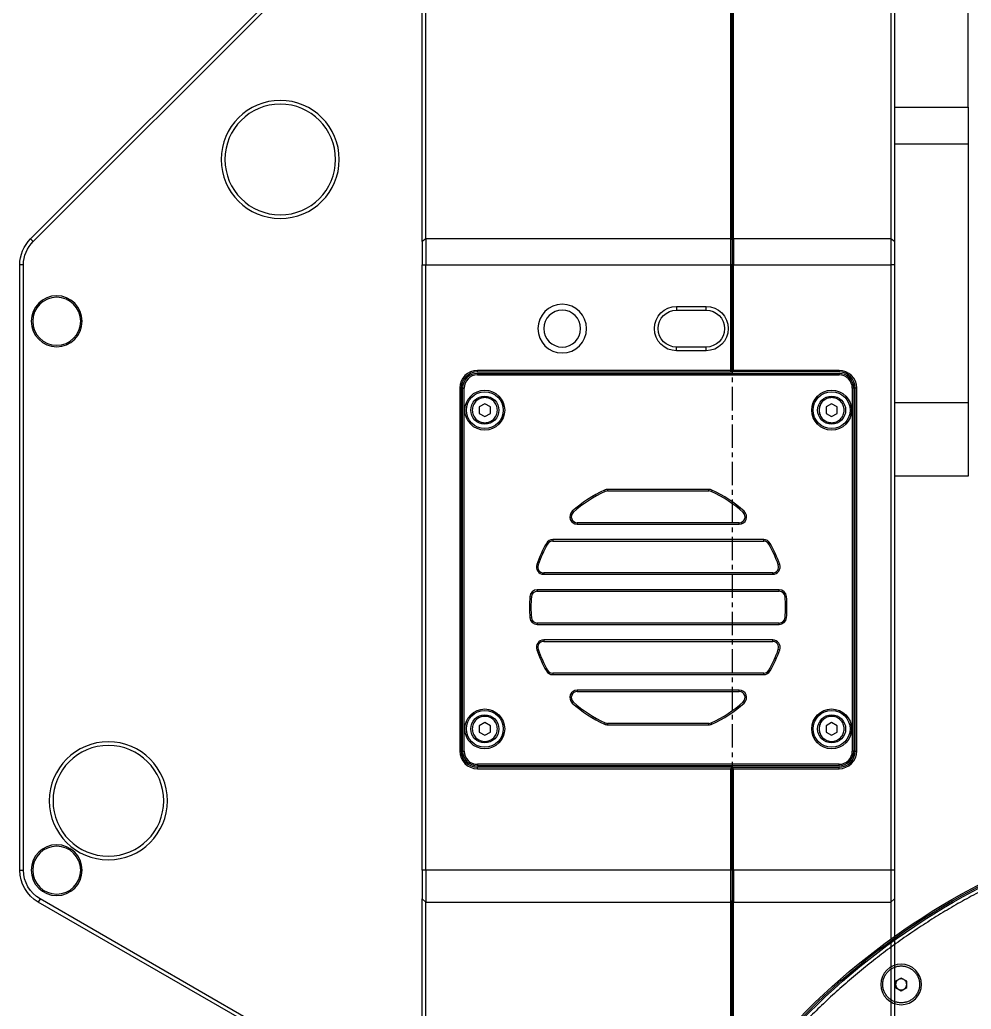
# Model space of a CAD drawing. Extents: x 500 to 100500, y -14500 to 21140.
# Drawn here: x 13304.9 to 13433.8, y -5922.3 to -5788.2 of the extents above; entities that cross this region are included whole.
import ezdxf

# ---------------------------------------------------------------- set-up
doc = ezdxf.new("R2010")
doc.units = 0
doc.linetypes.add('CENTER', pattern=[10.16, 6.35, -1.27, 1.27, -1.27])
for name, color, linetype in [('30', 111, 'CONTINUOUS'), ('Center', 1, 'CENTER'), ('SLD-0', 7, 'CONTINUOUS')]:
    doc.layers.add(name, color=color, linetype=linetype)

# ---------------------------------------------------------------- blocks, each defined once
blk = doc.blocks.new('KJA$C74733F11')
at = {"layer": '30', "linetype": 'Continuous', "lineweight": 25}
for p, q in [((-42, 163.62), (-42, 239.7)), ((-41.5, 163.98), (-41.5, 240.05)), ((-0.2, 240.05), (-0.2, 163.98)), ((0, 163.84), (0, 239.91)), ((0.2, 163.98), (0.2, 240.05)), ((21.5, 240.05), (21.5, 163.98)), ((22, 232.81), (22, 163.62)), ((-41.5, 163.98), (-42, 163.62)), ((-42, 163.62), (-42, 160.44)), ((-41.5, 163.98), (-41.5, 160.44)), ((-0.2, 163.98), (-41.5, 163.98)), ((-0.2, 163.98), (-0.2, 160.44)), ((0, 163.84), (-0.2, 163.98)), ((0.2, 163.98), (0, 163.84)), ((0, 163.84), (0, 160.44)), ((0.2, 163.98), (0.2, 160.44)), ((21.5, 163.98), (0.2, 163.98)), ((21.5, 163.98), (21.5, 160.44)), ((22, 163.62), (21.5, 163.98)), ((22, 163.62), (22, 160.44)), ((-42, 160.44), (-41.5, 160.44)), ((-42, 78.4), (-42, 160.44)), ((-41.5, 78.4), (-41.5, 160.44)), ((-41.5, 160.44), (-0.2, 160.44)), ((-0.2, 160.44), (-0.2, 146.13)), ((0, 160.44), (-0.2, 160.44)), ((0, 145.93), (0, 160.44)), ((0, 160.44), (0.2, 160.44)), ((0.2, 146.13), (0.2, 160.44)), ((0.2, 160.44), (21.5, 160.44)), ((21.5, 160.44), (21.5, 78.4)), ((22, 160.44), (21.5, 160.44)), ((22, 160.44), (22, 78.4)), ((-0.2, 146.13), (-34.5, 146.13)), ((-34.5, 145.93), (-34.5, 146.13)), ((-34.5, 145.93), (0, 145.93)), ((-34.5, 145.73), (14.5, 145.73)), ((-34.5, 145.73), (-34.5, 145.53)), ((-34.5, 145.53), (14.5, 145.53)), ((-0.2, 146.13), (0, 145.93)), ((0.2, 146.13), (0, 145.93)), ((14.5, 145.93), (0, 145.93)), ((14.5, 146.13), (0.2, 146.13)), ((14.5, 146.13), (14.5, 145.93)), ((14.5, 145.73), (14.5, 145.53)), ((-36.9, 143.73), (-36.9, 94.55)), ((-36.9, 143.73), (-36.7, 143.73)), ((-36.7, 94.55), (-36.7, 143.73)), ((-36.5, 143.73), (-36.3, 143.73)), ((-36.5, 94.55), (-36.5, 143.73)), ((-36.3, 94.55), (-36.3, 143.73)), ((16.3, 143.73), (16.3, 94.55)), ((16.5, 143.73), (16.3, 143.73)), ((16.5, 143.73), (16.5, 94.55)), ((16.9, 143.73), (16.7, 143.73)), ((16.7, 94.55), (16.7, 143.73)), ((16.9, 94.55), (16.9, 143.73)), ((-33.5, 141.62), (-34.25, 141.18)), ((-34.25, 141.18), (-34.25, 140.32)), ((-32.75, 141.18), (-33.5, 141.62)), ((-32.75, 140.32), (-32.75, 141.18)), ((13.5, 141.62), (12.75, 141.18)), ((12.75, 141.18), (12.75, 140.32)), ((14.25, 141.18), (13.5, 141.62)), ((14.25, 140.32), (14.25, 141.18)), ((-34.25, 140.32), (-33.5, 139.88)), ((-33.5, 139.88), (-32.75, 140.32)), ((12.75, 140.32), (13.5, 139.88)), ((13.5, 139.88), (14.25, 140.32)), ((-17.28, 129.91), (-17.2, 129.73)), ((-3.14, 130), (-16.86, 130)), ((-16.86, 130), (-16.86, 129.8)), ((-16.86, 129.8), (-3.14, 129.8)), ((-3.14, 129.8), (-3.14, 130)), ((-2.72, 129.91), (-2.8, 129.73)), ((-21.65, 127.04), (-21.51, 126.9)), ((1.65, 127.04), (1.51, 126.9)), ((-20.98, 125.5), (-20.98, 125.3)), ((0.98, 125.5), (-20.98, 125.5)), ((-20.98, 125.3), (0.98, 125.3)), ((0.98, 125.3), (0.98, 125.5)), ((-25.16, 122.7), (-24.98, 122.6)), ((4.29, 123.2), (-24.29, 123.2)), ((-24.29, 123.2), (-24.29, 123)), ((-24.29, 123), (4.29, 123)), ((4.29, 123), (4.29, 123.2)), ((5.16, 122.7), (4.98, 122.6)), ((-26.46, 119.83), (-26.28, 119.77)), ((6.46, 119.83), (6.28, 119.77)), ((-25.52, 118.7), (-25.52, 118.5)), ((5.52, 118.7), (-25.52, 118.7)), ((-25.52, 118.5), (5.52, 118.5)), ((5.52, 118.5), (5.52, 118.7)), ((-27.39, 115.48), (-27.19, 115.47)), ((6.39, 116.4), (-26.39, 116.4)), ((-26.39, 116.4), (-26.39, 116.2)), ((-26.39, 116.2), (6.39, 116.2)), ((6.39, 116.2), (6.39, 116.4)), ((7.39, 115.48), (7.19, 115.47)), ((-27.39, 112.62), (-27.19, 112.63)), ((-26.39, 111.9), (-26.39, 111.7)), ((6.39, 111.9), (-26.39, 111.9)), ((-26.39, 111.7), (6.39, 111.7)), ((6.39, 111.7), (6.39, 111.9)), ((7.39, 112.62), (7.19, 112.63)), ((5.52, 109.6), (-25.52, 109.6)), ((-25.52, 109.6), (-25.52, 109.4)), ((-25.52, 109.4), (5.52, 109.4)), ((5.52, 109.4), (5.52, 109.6)), ((-26.46, 108.27), (-26.28, 108.33)), ((6.46, 108.27), (6.28, 108.33)), ((-25.16, 105.4), (-24.98, 105.5)), ((-24.29, 105.1), (-24.29, 104.9)), ((4.29, 105.1), (-24.29, 105.1)), ((-24.29, 104.9), (4.29, 104.9)), ((4.29, 104.9), (4.29, 105.1)), ((5.16, 105.4), (4.98, 105.5)), ((0.98, 102.8), (-20.98, 102.8)), ((-20.98, 102.8), (-20.98, 102.6)), ((-20.98, 102.6), (0.98, 102.6)), ((0.98, 102.6), (0.98, 102.8)), ((-21.65, 101.06), (-21.51, 101.2)), ((1.51, 101.2), (1.65, 101.06)), ((-33.5, 98.42), (-34.25, 97.98)), ((-34.25, 97.98), (-34.25, 97.12)), ((-32.75, 97.98), (-33.5, 98.42)), ((-32.75, 97.12), (-32.75, 97.98)), ((-17.28, 98.19), (-17.2, 98.37)), ((-16.86, 98.3), (-16.86, 98.1)), ((-3.14, 98.3), (-16.86, 98.3)), ((-16.86, 98.1), (-3.14, 98.1)), ((-3.14, 98.1), (-3.14, 98.3)), ((-2.72, 98.19), (-2.8, 98.37)), ((13.5, 98.42), (12.75, 97.98)), ((12.75, 97.98), (12.75, 97.12)), ((14.25, 97.98), (13.5, 98.42)), ((14.25, 97.12), (14.25, 97.98)), ((-34.25, 97.12), (-33.5, 96.68)), ((-33.5, 96.68), (-32.75, 97.12)), ((12.75, 97.12), (13.5, 96.68)), ((13.5, 96.68), (14.25, 97.12)), ((-36.9, 94.55), (-36.7, 94.55)), ((-36.5, 94.55), (-36.3, 94.55)), ((16.5, 94.55), (16.3, 94.55)), ((16.7, 94.55), (16.9, 94.55)), ((14.5, 92.75), (-34.5, 92.75)), ((-34.5, 92.75), (-34.5, 92.55)), ((14.5, 92.55), (-34.5, 92.55)), ((14.5, 92.55), (14.5, 92.75)), ((-34.5, 92.15), (-34.5, 92.35)), ((0, 92.35), (-34.5, 92.35)), ((-34.5, 92.15), (-0.2, 92.15)), ((0, 92.35), (-0.2, 92.15)), ((-0.2, 92.15), (-0.2, 78.4)), ((0, 92.15), (0, 92.35)), ((0, 92.15), (0.1, 92.25)), ((0, 78.4), (0, 92.15)), ((0.1, 92.25), (0.2, 92.35)), ((0.2, 92.15), (0.1, 92.25)), ((0.2, 92.35), (14.5, 92.35)), ((0.2, 78.4), (0.2, 92.15)), ((0.2, 92.15), (14.5, 92.15)), ((14.5, 92.15), (14.5, 92.35)), ((-42, 78.4), (-42, 74.51)), ((-41.5, 78.4), (-42, 78.4)), ((-0.2, 78.4), (-41.5, 78.4)), ((-41.5, 78.4), (-41.5, 74.07)), ((-0.2, 78.4), (-0.2, 74.07)), ((0, 78.4), (-0.2, 78.4)), ((0, 78.4), (0, 74.25)), ((0.2, 78.4), (0, 78.4)), ((0.2, 78.4), (0.2, 74.07)), ((21.5, 78.4), (0.2, 78.4)), ((21.5, 78.4), (21.5, 74.07)), ((22, 78.4), (21.5, 78.4)), ((22, 78.4), (22, 74.51)), ((-42, 74.51), (-41.5, 74.07)), ((-42, 57.9), (-42, 74.51)), ((-41.5, 74.07), (-0.2, 74.07)), ((-41.5, 57.47), (-41.5, 74.07)), ((0, 74.25), (-0.2, 74.07)), ((-0.2, 74.07), (-0.2, 57.47)), ((0, 74.25), (0.2, 74.07)), ((0, 57.64), (0, 74.25)), ((0.2, 74.07), (21.5, 74.07)), ((0.2, 57.47), (0.2, 74.07)), ((22, 74.51), (21.5, 74.07)), ((21.5, 74.07), (21.5, 57.47)), ((22, 74.51), (22, 57.9))]:
    blk.add_line(p, q, dxfattribs=at)
for centre, radius in [((-33.5, 140.75), 2.7), ((-33.5, 140.75), 2.5), ((-33.5, 140.75), 1.9), ((13.5, 140.75), 2.7), ((13.5, 140.75), 2.5), ((13.5, 140.75), 1.9), ((-33.5, 97.55), 2.7), ((-33.5, 97.55), 2.5), ((-33.5, 97.55), 1.9), ((13.5, 97.55), 2.7), ((13.5, 97.55), 2.5), ((13.5, 97.55), 1.9)]:
    blk.add_circle(centre, radius, dxfattribs=at)
for centre, radius, start, end in [((-34.5, 143.73), 2.4, 90, 180), ((-34.5, 143.73), 2.2, 90, 180), ((-34.5, 143.73), 2, 90, 180), ((-34.5, 143.73), 1.8, 90, 180), ((14.5, 143.73), 2.4, 0, 90), ((14.5, 143.73), 2.2, 0, 90), ((14.5, 143.73), 2, 0, 90), ((14.5, 143.73), 1.8, 0, 90), ((-10, 114.05), 17.45, 114.658, 131.8683), ((-10, 114.05), 17.25, 114.658, 131.8683), ((-16.86, 129), 1, 90, 114.658), ((-16.86, 129), 0.8, 90, 114.658), ((-3.14, 129), 1, 65.342, 90), ((-3.14, 129), 0.8, 65.342, 90), ((-10, 114.05), 17.25, 48.1317, 65.342), ((-10, 114.05), 17.45, 48.1317, 65.342), ((-20.98, 126.3), 1, 131.8683, 270), ((-20.98, 126.3), 0.8, 131.8683, 270), ((0.98, 126.3), 1, 270, 48.1317), ((0.98, 126.3), 0.8, 270, 48.1317), ((-10, 114.05), 17.45, 150.3012, 160.6519), ((-10, 114.05), 17.25, 150.3012, 160.6519), ((-24.29, 122.2), 1, 90, 150.3012), ((-24.29, 122.2), 0.8, 90, 150.3012), ((4.29, 122.2), 1, 29.6988, 90), ((4.29, 122.2), 0.8, 29.6988, 90), ((-10, 114.05), 17.25, 19.3481, 29.6988), ((-10, 114.05), 17.45, 19.3481, 29.6988), ((-25.52, 119.5), 1, 160.6519, 270), ((-25.52, 119.5), 0.8, 160.6519, 270), ((5.52, 119.5), 1, 270, 19.3481), ((5.52, 119.5), 0.8, 270, 19.3481), ((-10, 114.05), 17.45, 175.2926, 184.7074), ((-26.39, 115.4), 1, 90, 175.2926), ((-10, 114.05), 17.25, 175.2926, 184.7074), ((-26.39, 115.4), 0.8, 90, 175.2926), ((6.39, 115.4), 1, 4.7074, 90), ((6.39, 115.4), 0.8, 4.7074, 90), ((-10, 114.05), 17.25, 355.2926, 4.7074), ((-10, 114.05), 17.45, 355.2926, 4.7074), ((-26.39, 112.7), 1, 184.7074, 270), ((-26.39, 112.7), 0.8, 184.7074, 270), ((6.39, 112.7), 0.8, 270, 355.2926), ((6.39, 112.7), 1, 270, 355.2926), ((-25.52, 108.6), 1, 90, 199.3481), ((-25.52, 108.6), 0.8, 90, 199.3481), ((5.52, 108.6), 1, 340.6519, 90), ((5.52, 108.6), 0.8, 340.6519, 90), ((-10, 114.05), 17.45, 199.3481, 209.6988), ((-10, 114.05), 17.25, 199.3481, 209.6988), ((-10, 114.05), 17.25, 330.3012, 340.6519), ((-10, 114.05), 17.45, 330.3012, 340.6519), ((-24.29, 105.9), 1, 209.6988, 270), ((-24.29, 105.9), 0.8, 209.6988, 270), ((4.29, 105.9), 0.8, 270, 330.3012), ((4.29, 105.9), 1, 270, 330.3012), ((-20.98, 101.8), 1, 90, 228.1317), ((-20.98, 101.8), 0.8, 90, 228.1317), ((0.98, 101.8), 1, 311.8683, 90), ((0.98, 101.8), 0.8, 311.8683, 90), ((-10, 114.05), 17.45, 228.1317, 245.342), ((-10, 114.05), 17.25, 228.1317, 245.342), ((-10, 114.05), 17.25, 294.658, 311.8683), ((-10, 114.05), 17.45, 294.658, 311.8683), ((-16.86, 99.1), 1, 245.342, 270), ((-16.86, 99.1), 0.8, 245.342, 270), ((-3.14, 99.1), 0.8, 270, 294.658), ((-3.14, 99.1), 1, 270, 294.658), ((-34.5, 94.55), 2.4, 180, 270), ((-34.5, 94.55), 2.2, 180, 270), ((-34.5, 94.55), 2, 180, 270), ((-34.5, 94.55), 1.8, 180, 270), ((14.5, 94.55), 1.8, 270, 360), ((14.5, 94.55), 2, 270, 360), ((14.5, 94.55), 2.4, 270, 0), ((14.5, 94.55), 2.2, 270, 0)]:
    blk.add_arc(centre, radius, start, end, dxfattribs=at)
for points in [[(-35.2, 140.75), (-35.19, 140.86), (-35.18, 141.08), (-35.08, 141.4), (-34.92, 141.7), (-34.71, 141.96), (-34.45, 142.17), (-34.15, 142.33), (-33.83, 142.43), (-33.5, 142.46), (-33.17, 142.43), (-32.85, 142.33), (-32.55, 142.17), (-32.29, 141.96), (-32.08, 141.7), (-31.92, 141.4), (-31.82, 141.08), (-31.79, 140.75), (-31.82, 140.42), (-31.92, 140.1), (-32.08, 139.8), (-32.29, 139.54), (-32.55, 139.33), (-32.85, 139.17), (-33.17, 139.07), (-33.5, 139.04), (-33.83, 139.07), (-34.15, 139.17), (-34.45, 139.33), (-34.71, 139.54), (-34.92, 139.8), (-35.08, 140.1), (-35.18, 140.42), (-35.19, 140.64), (-35.2, 140.75)], [(11.8, 140.75), (11.81, 140.86), (11.82, 141.08), (11.92, 141.4), (12.08, 141.7), (12.29, 141.96), (12.55, 142.17), (12.85, 142.33), (13.17, 142.43), (13.5, 142.46), (13.83, 142.43), (14.15, 142.33), (14.45, 142.17), (14.71, 141.96), (14.92, 141.7), (15.08, 141.4), (15.18, 141.08), (15.21, 140.75), (15.18, 140.42), (15.08, 140.1), (14.92, 139.8), (14.71, 139.54), (14.45, 139.33), (14.15, 139.17), (13.83, 139.07), (13.5, 139.04), (13.17, 139.07), (12.85, 139.17), (12.55, 139.33), (12.29, 139.54), (12.08, 139.8), (11.92, 140.1), (11.82, 140.42), (11.81, 140.64), (11.8, 140.75)], [(-35.2, 97.55), (-35.19, 97.66), (-35.18, 97.88), (-35.08, 98.2), (-34.92, 98.5), (-34.71, 98.76), (-34.45, 98.97), (-34.15, 99.13), (-33.83, 99.23), (-33.5, 99.26), (-33.17, 99.23), (-32.85, 99.13), (-32.55, 98.97), (-32.29, 98.76), (-32.08, 98.5), (-31.92, 98.2), (-31.82, 97.88), (-31.79, 97.55), (-31.82, 97.22), (-31.92, 96.9), (-32.08, 96.6), (-32.29, 96.34), (-32.55, 96.13), (-32.85, 95.97), (-33.17, 95.87), (-33.5, 95.84), (-33.83, 95.87), (-34.15, 95.97), (-34.45, 96.13), (-34.71, 96.34), (-34.92, 96.6), (-35.08, 96.9), (-35.18, 97.22), (-35.19, 97.44), (-35.2, 97.55)], [(11.8, 97.55), (11.81, 97.66), (11.82, 97.88), (11.92, 98.2), (12.08, 98.5), (12.29, 98.76), (12.55, 98.97), (12.85, 99.13), (13.17, 99.23), (13.5, 99.26), (13.83, 99.23), (14.15, 99.13), (14.45, 98.97), (14.71, 98.76), (14.92, 98.5), (15.08, 98.2), (15.18, 97.88), (15.21, 97.55), (15.18, 97.22), (15.08, 96.9), (14.92, 96.6), (14.71, 96.34), (14.45, 96.13), (14.15, 95.97), (13.83, 95.87), (13.5, 95.84), (13.17, 95.87), (12.85, 95.97), (12.55, 96.13), (12.29, 96.34), (12.08, 96.6), (11.92, 96.9), (11.82, 97.22), (11.81, 97.44), (11.8, 97.55)]]:
    blk.add_open_spline(points, degree=3, dxfattribs=at)
blk = doc.blocks.new('KJA$C3C655F6F')
at = {"layer": '30', "linetype": 'Continuous', "lineweight": 25}
for p, q in [((159.28, 164.18), (83.21, 240.25)), ((158.92, 163.82), (82.85, 239.9)), ((159.28, 164.18), (158.92, 163.82)), ((160.24, 78.6), (160.24, 160.64)), ((160.24, 160.64), (160.74, 160.64)), ((160.74, 78.6), (160.74, 160.64)), ((71.74, 155), (67.74, 155)), ((67.74, 154.5), (67.74, 155)), ((71.74, 154.5), (67.74, 154.5)), ((71.74, 155), (71.74, 154.5)), ((67.74, 149), (67.74, 149.5)), ((67.74, 149.5), (71.74, 149.5)), ((67.74, 149), (71.74, 149)), ((71.74, 149), (71.74, 149.5)), ((160.74, 78.6), (160.24, 78.6)), ((129.24, 58.1), (157.99, 74.71)), ((129.49, 57.67), (158.24, 74.27)), ((157.99, 74.71), (158.24, 74.27)), ((40.56, 63.55), (41.31, 63.98)), ((40.56, 62.68), (40.56, 63.55)), ((41.31, 63.98), (42.06, 63.55)), ((42.06, 63.55), (42.06, 62.68)), ((41.31, 62.25), (40.56, 62.68)), ((42.06, 62.68), (41.31, 62.25))]:
    blk.add_line(p, q, dxfattribs=at)
for centre, radius in [((125.45, 174.93), 8), ((125.45, 174.93), 7.5), ((155.74, 153), 3.45), ((155.74, 153), 3.25), ((87.24, 152), 3.3), ((87.24, 152), 2.5), ((148.74, 88), 8), ((148.74, 88), 7.5), ((155.74, 78.6), 3.45), ((155.74, 78.6), 3.25), ((41.31, 63.11), 2.75)]:
    blk.add_circle(centre, radius, dxfattribs=at)
for centre, radius, start, end in [((155.74, 160.64), 4.5, 360, 45), ((155.74, 160.64), 5, 360, 45), ((67.74, 152), 3, 90, 270), ((67.74, 152), 2.5, 90, 270), ((71.74, 152), 3, 270, 90), ((71.74, 152), 2.5, 270, 90), ((-13.26, -8), 95.4, 30, 90), ((-13.26, -8), 95.2, 30, 90), ((-13.26, -8), 95, 30, 90), ((155.74, 78.6), 4.5, 300, 0), ((155.74, 78.6), 5, 300, 0), ((-13.26, -8), 71.5, 30, 90), ((-13.26, -8), 71, 30, 90), ((-13.26, -8), 70.5, 30, 90)]:
    blk.add_arc(centre, radius, start, end, dxfattribs=at)
blk.add_open_spline([(-13.26, 86.5), (-12.33, 86.49), (-10.47, 86.48), (-7.68, 86.35), (-4.87, 86.14), (-2.05, 85.85), (0.78, 85.47), (3.55, 85.01), (6.28, 84.47), (8.94, 83.87), (11.6, 83.19), (14.24, 82.42), (16.88, 81.58), (19.49, 80.66), (22.08, 79.66), (24.65, 78.58), (27.19, 77.42), (29.68, 76.2), (32.12, 74.91), (34.51, 73.56), (36.85, 72.13), (39.17, 70.64), (41.46, 69.07), (43.71, 67.42), (45.9, 65.71), (48.04, 63.94), (50.11, 62.13), (52.1, 60.27), (54.03, 58.37), (55.89, 56.43), (57.8, 54.32), (59.75, 52.03), (61.71, 49.56), (63.58, 47.05), (65.34, 44.49), (67.02, 41.89), (68.06, 40.13), (68.58, 39.25)], degree=3, knots=[0, 0, 0, 0, 0.028058, 0.056326, 0.084793, 0.113449, 0.142282, 0.171281, 0.198764, 0.226374, 0.254099, 0.281929, 0.309853, 0.337858, 0.365933, 0.394066, 0.422245, 0.450458, 0.478189, 0.505929, 0.533666, 0.561389, 0.58959, 0.617751, 0.645861, 0.673908, 0.701881, 0.729269, 0.756563, 0.783752, 0.810825, 0.842891, 0.874762, 0.906424, 0.93786, 0.969057, 1, 1, 1, 1], dxfattribs=at)
for points in [[(43.81, 63.11), (43.8, 62.95), (43.78, 62.62), (43.63, 62.15), (43.4, 61.72), (43.09, 61.33), (42.71, 61.02), (42.27, 60.79), (41.8, 60.65), (41.31, 60.6), (40.82, 60.65), (40.35, 60.79), (39.91, 61.02), (39.53, 61.33), (39.22, 61.72), (38.98, 62.15), (38.84, 62.62), (38.79, 63.11), (38.84, 63.6), (38.98, 64.08), (39.22, 64.51), (39.53, 64.89), (39.91, 65.21), (40.35, 65.44), (40.82, 65.58), (41.31, 65.63), (41.8, 65.58), (42.27, 65.44), (42.71, 65.21), (43.09, 64.89), (43.4, 64.51), (43.63, 64.08), (43.78, 63.6), (43.8, 63.28), (43.81, 63.11)], [(40.56, 63.11), (40.56, 63.18), (40.57, 63.31), (40.65, 63.49), (40.77, 63.65), (40.88, 63.73), (40.93, 63.76)], [(40.93, 62.46), (40.88, 62.5), (40.77, 62.58), (40.65, 62.73), (40.57, 62.92), (40.56, 63.05), (40.56, 63.11)], [(40.93, 63.76), (40.99, 63.79), (41.11, 63.85), (41.31, 63.87), (41.51, 63.85), (41.62, 63.79), (41.68, 63.76)], [(41.68, 63.76), (41.74, 63.73), (41.85, 63.65), (41.97, 63.49), (42.04, 63.31), (42.05, 63.18), (42.06, 63.11)], [(42.06, 63.11), (42.05, 63.05), (42.04, 62.92), (41.97, 62.73), (41.85, 62.58), (41.74, 62.5), (41.68, 62.46)], [(41.68, 62.46), (41.62, 62.44), (41.51, 62.38), (41.31, 62.36), (41.11, 62.38), (40.99, 62.44), (40.93, 62.46)]]:
    blk.add_open_spline(points, degree=3, dxfattribs=at)
blk = doc.blocks.new('KJ특성')
at = {"layer": 'Center', "ltscale": 0.5}
blk.add_line((10865.8, -70781.64, -10.47), (10865.8, -71350.14, -10.47), dxfattribs=at)
at = {"layer": 'SLD-0'}
for p, q in [((10897.8, -71150.14, -10.47), (10897.8, -70955.14, -10.47)), ((10887.8, -71150.14, -10.47), (10897.8, -71150.14, -10.47)), ((10897.8, -71150.14, -10.47), (10897.8, -71155.14, -10.47)), ((10897.8, -71155.14, -10.47), (10887.8, -71155.14, -10.47)), ((10897.8, -71155.14, -10.47), (10897.8, -71190.14, -10.47)), ((10887.8, -71190.14, -10.47), (10897.8, -71190.14, -10.47)), ((10897.8, -71190.14, -10.47), (10897.8, -71200.14, -10.47)), ((10897.8, -71200.14, -10.47), (10887.8, -71200.14, -10.47))]:
    blk.add_line(p, q, dxfattribs=at)
at = {"layer": '30', "xscale": -1}
blk.add_blockref('KJA$C3C655F6F', (10930.03, -71332.14, -10.47), dxfattribs=at)
at = {"layer": '30'}
blk.add_blockref('KJA$C74733F11', (10865.8, -71331.94, -10.47), dxfattribs=at)
blk = doc.blocks.new('KJVision R')
at = {"layer": 'Center'}
blk.add_blockref('KJ특성', (-1031.25, 0), dxfattribs=at)

msp = doc.modelspace()

# ---------------------------------------------------------------- block references
at = {"layer": 'Center'}
msp.add_blockref('KJVision R', (3566.82, 65350.1, -194.4), dxfattribs=at)

doc.saveas('drawing.dxf')
